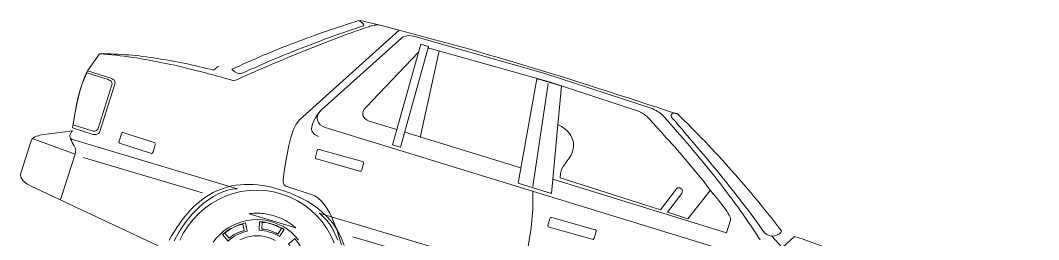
# Model space of a CAD drawing. Header units: centimetres. Extents: x -38353 to 28366, y -42745 to 17597.
# Drawn here: x -1119.4 to -685.7, y 116.6 to 210.1 of the extents above; entities that cross this region are included whole.
import ezdxf

# ---------------------------------------------------------------- set-up
doc = ezdxf.new("R2010")
doc.units = ezdxf.units.CM
doc.header["$LTSCALE"] = 500
doc.layers.add('0-1', color=250, linetype='Continuous', lineweight=9)
doc.layers.add('araba19_dwg-1', color=250, linetype='Continuous', lineweight=9)

# ---------------------------------------------------------------- blocks, each defined once
blk = doc.blocks.new('araba19_dwg-V232-C vaziyet')
at = {"layer": '0-1'}
for p, q in [((-929.41, 4847.24), (-920.92, 4803.6)), ((-977.89, 4844.82), (-973.12, 4807.31)), ((-986.14, 4757.91), (-920.72, 4761.31)), ((-1105.77, 4751.47), (-1052.8, 4754.16)), ((-1109.44, 4751.65), (-1128.47, 4751.83))]:
    blk.add_line(p, q, dxfattribs=at)
at = {"layer": '0-1', "flags": 128}
for points in [[(-822.08, 4814.46), (-822.45, 4814.74), (-822.82, 4814.96), (-824.44, 4816.21), (-826, 4817.39), (-827.62, 4818.64), (-829.23, 4819.82), (-830.85, 4821), (-832.53, 4822.18), (-834.2, 4823.31), (-835.81, 4824.49), (-837.49, 4825.67), (-839.16, 4826.79), (-840.9, 4827.91), (-842.57, 4829.03), (-844.3, 4830.15), (-846.03, 4831.27), (-847.77, 4832.38), (-849.5, 4833.5), (-851.23, 4834.56), (-852.96, 4835.68), (-854.75, 4836.73), (-856.48, 4837.79), (-858.28, 4838.91), (-860.07, 4839.96), (-861.86, 4841.02), (-863.65, 4842.07), (-865.43, 4843.07), (-867.28, 4844.12), (-869.07, 4845.17), (-870.92, 4846.23), (-872.71, 4847.22), (-874.56, 4848.27), (-876.41, 4849.33), (-878.26, 4850.32), (-878.93, 4850.65), (-879.61, 4850.97), (-880.28, 4851.18), (-880.89, 4851.4), (-881.55, 4851.54), (-882.28, 4851.69), (-883.01, 4851.77), (-883.73, 4851.86), (-932.27, 4850.76), (-989.76, 4847.2), (-990.6, 4847.1), (-991.43, 4846.94), (-992.2, 4846.72), (-992.85, 4846.45), (-993.49, 4846.06), (-994.07, 4845.67), (-994.53, 4845.17), (-994.87, 4844.68), (-1016.73, 4804.64), (-1017.32, 4803.17), (-1017.5, 4801.91), (-1017.32, 4800.71), (-1016.86, 4799.72), (-1016.1, 4798.91), (-1015.11, 4798.3), (-1014.02, 4797.99), (-1012.81, 4797.87), (-822.33, 4805.75)], [(-1013.95, 4845.93), (-1009.59, 4846.38), (-1005.22, 4846.77), (-1000.86, 4847.15), (-996.5, 4847.54), (-992.08, 4847.93), (-987.72, 4848.26), (-983.35, 4848.58), (-978.99, 4848.91), (-974.56, 4849.24), (-970.2, 4849.57), (-965.83, 4849.83), (-961.4, 4850.1), (-957.03, 4850.37), (-952.61, 4850.58), (-948.24, 4850.85), (-943.81, 4851.06), (-939.44, 4851.26), (-935.01, 4851.47), (-930.64, 4851.62), (-926.2, 4851.83), (-921.77, 4851.98), (-917.4, 4852.12), (-912.97, 4852.28), (-908.53, 4852.43), (-904.16, 4852.57), (-899.73, 4852.66), (-895.29, 4852.81), (-890.86, 4852.9), (-886.48, 4852.99), (-882.05, 4853.08), (-877.61, 4853.17), (-873.17, 4853.26)], [(-1064.38, 4807.43), (-1065.71, 4805.08), (-1067.26, 4804.95), (-1068.82, 4804.82), (-1070.31, 4804.63), (-1071.86, 4804.49), (-1073.41, 4804.3), (-1074.91, 4804.17), (-1076.46, 4803.98), (-1077.95, 4803.78), (-1079.5, 4803.53), (-1080.99, 4803.34), (-1082.53, 4803.09), (-1084.02, 4802.9), (-1085.57, 4802.64), (-1087.06, 4802.39), (-1088.55, 4802.08), (-1090.09, 4801.83), (-1091.58, 4801.52), (-1093.07, 4801.21), (-1094.61, 4800.9), (-1096.1, 4800.59), (-1097.58, 4800.27), (-1099.06, 4799.9), (-1100.55, 4799.53), (-1102.03, 4799.16), (-1103.51, 4798.74), (-1104.99, 4798.36), (-1106.47, 4797.93), (-1107.95, 4797.44), (-1109.43, 4797.01), (-1110.9, 4796.52), (-1112.38, 4796.03), (-1113.86, 4795.54), (-1112.2, 4795.98), (-1110.48, 4796.42), (-1108.76, 4796.87), (-1107.04, 4797.25), (-1105.32, 4797.63), (-1103.59, 4798.01), (-1101.81, 4798.4), (-1100.09, 4798.72), (-1098.31, 4799.1), (-1096.52, 4799.42), (-1094.73, 4799.69), (-1092.95, 4800.01), (-1091.1, 4800.28), (-1089.31, 4800.55), (-1087.47, 4800.81), (-1085.68, 4801.08), (-1083.83, 4801.29), (-1081.98, 4801.55), (-1080.19, 4801.76), (-1078.34, 4801.97), (-1076.49, 4802.11), (-1074.64, 4802.32), (-1072.79, 4802.47), (-1070.94, 4802.68), (-1069.08, 4802.83), (-1067.23, 4802.97), (-1065.32, 4803.12), (-1063.46, 4803.21), (-1061.61, 4803.36), (-1059.75, 4803.45), (-1057.9, 4803.59), (-1056.04, 4803.68), (-1054.67, 4805.01), (-1053.23, 4806.33), (-1051.85, 4807.6), (-1050.47, 4808.92), (-1049.03, 4810.25), (-1047.66, 4811.58), (-1046.22, 4812.85), (-1044.84, 4814.17), (-1043.4, 4815.5), (-1042.02, 4816.77), (-1040.59, 4818.09), (-1039.14, 4819.36), (-1037.77, 4820.69), (-1036.33, 4821.96), (-1034.89, 4823.22), (-1033.45, 4824.55), (-1032.01, 4825.82), (-1030.57, 4827.09), (-1029.07, 4828.36), (-1027.63, 4829.63), (-1026.19, 4830.9), (-1024.69, 4832.17), (-1023.19, 4833.44), (-1021.75, 4834.7), (-1020.25, 4835.92), (-1018.75, 4837.19), (-1017.25, 4838.46), (-1015.75, 4839.67), (-1014.24, 4840.88), (-1012.68, 4842.15), (-1011.18, 4843.37), (-1009.62, 4844.58), (-1009.16, 4844.96), (-1008.63, 4845.29), (-1008.17, 4845.67), (-1007.58, 4845.93), (-1007.06, 4846.26), (-1006.47, 4846.47), (-1005.88, 4846.68), (-1005.22, 4846.77), (-996.92, 4847.52), (-1024.24, 4797.33), (-1024.92, 4795.07), (-1025.21, 4792.3), (-1025.11, 4789.07), (-1024.82, 4785.48), (-1024.28, 4781.73), (-1023.63, 4777.98), (-1022.91, 4774.35), (-1022.21, 4770.9), (-1022.07, 4770.43), (-1021.87, 4770.02), (-1021.67, 4769.61), (-1021.42, 4769.32), (-1021.1, 4769.04), (-1020.73, 4768.82), (-1020.31, 4768.71), (-1019.83, 4768.68), (-1008.92, 4769.01), (-1007.18, 4768.92), (-1005.48, 4768.46), (-1003.76, 4767.7), (-1002.09, 4766.7), (-1000.35, 4765.46), (-998.73, 4764.04), (-997.09, 4762.43), (-995.51, 4760.71), (-993.92, 4758.86), (-992.45, 4756.95), (-990.98, 4754.98), (-989.63, 4753.07)], [(-982.83, 4845.13), (-982.55, 4844.42), (-981.9, 4844.51), (-981.18, 4844.61), (-929.32, 4848.02), (-889.23, 4848.9), (-888.63, 4848.87), (-888.02, 4848.78), (-887.48, 4848.68), (-886.87, 4848.59), (-886.33, 4848.44), (-885.78, 4848.22), (-885.23, 4848.01), (-884.67, 4847.74), (-883.14, 4846.97), (-881.66, 4846.14), (-880.12, 4845.37), (-878.64, 4844.54), (-877.1, 4843.71), (-875.63, 4842.94), (-874.15, 4842.11), (-872.61, 4841.29), (-871.13, 4840.46), (-869.65, 4839.69), (-868.23, 4838.85), (-866.75, 4838.02), (-865.28, 4837.19), (-863.86, 4836.36), (-862.37, 4835.47), (-860.95, 4834.64), (-859.53, 4833.81), (-858.11, 4832.91), (-856.69, 4832.08), (-855.27, 4831.19), (-853.85, 4830.35), (-852.43, 4829.46), (-851.07, 4828.57), (-849.7, 4827.67), (-848.28, 4826.78), (-847.29, 4826.11)], [(-985.95, 4841.38), (-999.2, 4811.95), (-999.68, 4810.85), (-999.82, 4809.82), (-999.71, 4808.93), (-999.31, 4808.11), (-998.68, 4807.48), (-997.88, 4807.03), (-996.97, 4806.78), (-995.95, 4806.71), (-983.67, 4807.23), (-983.65, 4806.87)], [(-808.76, 4820.73), (-812.13, 4814.57)], [(-817.97, 4817.59), (-812.18, 4814.51), (-812.66, 4813.16), (-812.78, 4811.96), (-812.6, 4810.71), (-812.12, 4809.35), (-811.5, 4807.7), (-810.74, 4805.64), (-809.84, 4803.1), (-808.97, 4799.9), (-808.18, 4795.86), (-807.47, 4791.03), (-806.89, 4785.12), (-806.55, 4778.05), (-806.52, 4769.72), (-806.78, 4759.98), (-807.5, 4748.67), (-808.63, 4735.78)], [(-928.4, 4809.42), (-980.2, 4807.33), (-980.15, 4806.25)], [(-1017.1, 4803.55), (-1017.63, 4802.02), (-1018.03, 4800.38), (-1018.36, 4798.63), (-1018.35, 4796.95), (-1018.09, 4795.46), (-1017.32, 4794.3), (-1016.08, 4793.51), (-1014.21, 4793.3)], [(-920.29, 4801.71), (-917.79, 4794.45), (-915.87, 4786.8), (-914.41, 4778.83), (-913.3, 4770.66), (-912.55, 4762.3), (-912.02, 4753.74), (-911.73, 4745.11), (-911.56, 4736.48)], [(-1113.86, 4795.54), (-1116.33, 4786.97), (-1105.85, 4787.28), (-1105.3, 4787.25), (-1104.76, 4787.16), (-1104.33, 4787), (-1104.02, 4786.77), (-1103.77, 4786.42), (-1103.51, 4786.07), (-1103.42, 4785.54), (-1103.34, 4785), (-1102.72, 4764.27), (-1102.75, 4763.79), (-1102.91, 4763.36), (-1103.14, 4763.05), (-1103.43, 4762.8), (-1103.78, 4762.54), (-1104.13, 4762.41), (-1104.54, 4762.27), (-1104.96, 4762.19), (-1114.19, 4761.93), (-1114.82, 4765.14), (-1115.4, 4768.47), (-1115.85, 4771.81), (-1116.25, 4775.09), (-1116.52, 4778.26), (-1116.61, 4781.37), (-1116.56, 4784.26), (-1116.33, 4786.97)], [(-991.73, 4754.41), (-992.49, 4755.21), (-993.19, 4756.02), (-993.94, 4756.7), (-994.57, 4757.39), (-995.26, 4758.02), (-995.89, 4758.59), (-996.57, 4759.1), (-997.2, 4759.61), (-997.88, 4760.06), (-998.56, 4760.51), (-999.24, 4760.89), (-999.92, 4761.28), (-1000.65, 4761.61), (-1001.39, 4761.93), (-1002.18, 4762.25), (-1003.04, 4762.57), (-785.45, 4773.29)], [(-988.37, 4753.13), (-990.72, 4755.96), (-993.36, 4758.41), (-996.16, 4760.5), (-999.24, 4762.27), (-1002.49, 4763.74), (-1005.97, 4764.89), (-1009.6, 4765.68), (-1013.35, 4766.22), (-1017.32, 4766.52), (-1021.34, 4766.51), (-1023.56, 4766.4), (-1025.77, 4766.24), (-1027.86, 4765.96), (-1029.82, 4765.62), (-1031.78, 4765.17), (-1033.68, 4764.72), (-1035.45, 4764.16), (-1037.16, 4763.48), (-1038.81, 4762.8), (-1040.39, 4762), (-1041.91, 4761.15), (-1043.37, 4760.24), (-1044.7, 4759.22), (-1046.03, 4758.14), (-1047.3, 4757.06), (-1048.5, 4755.86), (-1049.58, 4754.55), (-1050.66, 4753.24), (-1051.67, 4751.87), (-1052.62, 4750.38), (-1053.51, 4748.84), (-1054.33, 4747.3), (-1055.09, 4745.65), (-1055.8, 4743.93), (-1056.49, 4742.16), (-1057.13, 4740.39), (-1057.64, 4738.51), (-1058.15, 4736.56), (-1058.65, 4734.56), (-1059.03, 4732.5), (-1059.42, 4730.44)], [(-1055.11, 4731.97), (-1054.67, 4735.47), (-1053.87, 4738.93), (-1052.77, 4742.22), (-1051.36, 4745.41), (-1049.64, 4748.37), (-1047.67, 4751.16), (-1045.46, 4753.79), (-1043.05, 4756.18), (-1040.33, 4758.29), (-1037.48, 4760.16), (-1034.38, 4761.75), (-1031.2, 4763.04), (-1027.82, 4764.04), (-1024.32, 4764.69), (-1020.67, 4764.98), (-1017.01, 4764.91), (-1013.51, 4764.48), (-1010.05, 4763.68), (-1006.76, 4762.58), (-1003.57, 4761.17), (-1000.61, 4759.45), (-997.81, 4757.48), (-995.19, 4755.27), (-992.79, 4752.86)], [(-1063.02, 4726.67), (-1122.58, 4732.61), (-1123.6, 4732.74), (-1124.57, 4732.94), (-1125.61, 4733.25), (-1126.52, 4733.62), (-1127.33, 4734.13), (-1127.96, 4734.76), (-1128.41, 4735.46), (-1128.57, 4736.35), (-1129, 4750.37), (-1128.97, 4751.09), (-1128.76, 4751.7), (-1128.43, 4752.32), (-1127.98, 4752.88), (-1127.46, 4753.38), (-1126.88, 4753.83), (-1126.3, 4754.28), (-1125.67, 4754.73), (-1113.83, 4760.69), (-1114.1, 4760.13), (-1114.19, 4759.53), (-1114.28, 4758.92), (-1114.2, 4758.39), (-1113.99, 4757.86), (-1113.61, 4757.46), (-1113.18, 4757.24), (-1112.52, 4757.15), (-1039.31, 4760.8), (-1041.19, 4759.92), (-1043.06, 4758.82), (-1044.74, 4757.48), (-1046.34, 4755.96), (-1047.88, 4754.27), (-1049.24, 4752.46), (-1050.59, 4750.54), (-1051.75, 4748.51), (-1052.85, 4746.35), (-1053.82, 4744.15), (-1054.68, 4741.95), (-1055.47, 4739.69), (-1056.09, 4737.44), (-1056.64, 4735.19), (-1057.02, 4733.02), (-1057.34, 4730.9)], [(-1113.42, 4757.22), (-1112.85, 4756.59), (-1112.23, 4756.02), (-1111.6, 4755.45), (-1110.91, 4754.89), (-1110.34, 4754.25), (-1109.83, 4753.56), (-1109.55, 4752.73), (-1109.38, 4751.72), (-1108.78, 4731.35)], [(-1041.43, 4735.91), (-1040.76, 4738.05), (-1039.83, 4740.01), (-1038.78, 4741.92), (-1037.49, 4743.72), (-1036.06, 4745.35), (-1034.51, 4746.86), (-1032.84, 4748.2), (-1030.97, 4749.43), (-1029.04, 4750.42), (-1026.98, 4751.24), (-1024.85, 4751.88), (-1022.65, 4752.28), (-1020.32, 4752.45), (-1018.04, 4752.38), (-1015.8, 4752.13), (-1013.62, 4751.63), (-1011.49, 4750.95), (-1009.52, 4750.03), (-1007.61, 4748.98)], [(-1031.04, 4740.67), (-1029.95, 4741.68), (-1028.73, 4742.64), (-1027.45, 4743.48), (-1026.11, 4744.14), (-1024.63, 4744.75), (-1023.15, 4745.18), (-1021.61, 4745.43), (-1019.99, 4745.57), (-1018.37, 4745.53), (-1016.8, 4745.36)]]:
    blk.add_lwpolyline(points, dxfattribs=at)
for points in [[(-814.77, 4821.1), (-814.86, 4820.38), (-815.24, 4819.58), (-815.99, 4818.83), (-816.86, 4818.19), (-817.91, 4817.66), (-819.1, 4817.42), (-820.24, 4817.49), (-821.34, 4817.91), (-822.96, 4819.04), (-824.57, 4820.16), (-826.18, 4821.28), (-827.79, 4822.35), (-829.41, 4823.47), (-831.02, 4824.54), (-832.63, 4825.6), (-834.3, 4826.66), (-835.91, 4827.72), (-837.58, 4828.78), (-839.19, 4829.85), (-840.86, 4830.91), (-842.53, 4831.91), (-844.2, 4832.97), (-845.86, 4833.97), (-847.47, 4835.04), (-849.2, 4836.03), (-850.87, 4837.04), (-852.53, 4838.04), (-854.2, 4839.04), (-855.87, 4840.04), (-857.54, 4841.04), (-859.26, 4842.04), (-860.93, 4842.98), (-862.66, 4843.98), (-864.32, 4844.98), (-865.99, 4845.92), (-867.72, 4846.92), (-869.38, 4847.92), (-871.11, 4848.86), (-872.78, 4849.86), (-874.5, 4850.8), (-875.19, 4851.37), (-875.57, 4851.89), (-875.59, 4852.3), (-875.43, 4852.67), (-875.08, 4852.93), (-874.55, 4853.19), (-874.02, 4853.34), (-873.42, 4853.43), (-871.46, 4852.56), (-869.56, 4851.63), (-867.66, 4850.76), (-865.75, 4849.83), (-863.85, 4848.9), (-861.94, 4847.97), (-860.1, 4847.04), (-858.2, 4846.11), (-856.35, 4845.18), (-854.51, 4844.18), (-852.6, 4843.25), (-850.76, 4842.26), (-848.91, 4841.27), (-847.12, 4840.27), (-845.27, 4839.28), (-843.43, 4838.29), (-841.64, 4837.29), (-839.79, 4836.24), (-838, 4835.24), (-836.21, 4834.19), (-834.42, 4833.13), (-832.63, 4832.08), (-830.78, 4831.03), (-828.99, 4829.97), (-827.26, 4828.85), (-825.47, 4827.8), (-823.68, 4826.68), (-821.89, 4825.57), (-820.09, 4824.45), (-818.3, 4823.34), (-816.57, 4822.22)], [(-1058.53, 4808.06), (-1058.04, 4807.79), (-1057.49, 4807.57), (-1056.94, 4807.42), (-1056.34, 4807.33), (-1055.74, 4807.3), (-1055.14, 4807.38), (-1054.49, 4807.6), (-1053.79, 4807.99), (-1052.52, 4809.19), (-1051.26, 4810.45), (-1049.94, 4811.65), (-1048.68, 4812.85), (-1047.42, 4814.05), (-1046.15, 4815.19), (-1044.89, 4816.39), (-1043.62, 4817.53), (-1042.35, 4818.67), (-1041.09, 4819.87), (-1039.76, 4821.01), (-1038.5, 4822.15), (-1037.23, 4823.23), (-1035.96, 4824.37), (-1034.64, 4825.52), (-1033.37, 4826.6), (-1032.04, 4827.74), (-1030.77, 4828.82), (-1029.45, 4829.96), (-1028.18, 4831.04), (-1026.85, 4832.12), (-1025.52, 4833.27), (-1024.19, 4834.35), (-1022.87, 4835.43), (-1021.54, 4836.51), (-1020.15, 4837.6), (-1018.82, 4838.68), (-1017.49, 4839.77), (-1016.11, 4840.91), (-1014.72, 4842), (-1013.33, 4843.08), (-1011.94, 4844.17), (-1011.72, 4844.48), (-1011.79, 4844.72), (-1012.04, 4844.94), (-1012.4, 4845.11), (-1012.89, 4845.26), (-1013.44, 4845.42), (-1013.98, 4845.51), (-1014.47, 4845.61), (-1015.92, 4844.52), (-1017.37, 4843.43), (-1018.81, 4842.34), (-1020.2, 4841.26), (-1021.65, 4840.17), (-1023.1, 4839.08), (-1024.48, 4837.94), (-1025.94, 4836.85), (-1027.32, 4835.7), (-1028.7, 4834.55), (-1030.09, 4833.41), (-1031.48, 4832.32), (-1032.93, 4831.18), (-1034.25, 4829.97), (-1035.63, 4828.83), (-1037.02, 4827.68), (-1038.4, 4826.48), (-1039.79, 4825.33), (-1041.11, 4824.13), (-1042.49, 4822.92), (-1043.88, 4821.72), (-1045.2, 4820.52), (-1046.52, 4819.31), (-1047.91, 4818.11), (-1049.23, 4816.84), (-1050.55, 4815.64), (-1051.93, 4814.38), (-1053.25, 4813.11), (-1054.57, 4811.85), (-1055.89, 4810.59), (-1057.21, 4809.33)], [(-986.18, 4844.97), (-983.24, 4800.53), (-979.76, 4800.69), (-982.83, 4845.13)], [(-919.69, 4832.04), (-923.75, 4848.05), (-924.47, 4848.01), (-925.18, 4848.04), (-925.84, 4848.01), (-926.56, 4847.97), (-927.28, 4847.94), (-927.94, 4847.91), (-928.6, 4847.88), (-929.32, 4847.9), (-929.97, 4847.81), (-930.63, 4847.78), (-931.29, 4847.75), (-932.01, 4847.71), (-932.67, 4847.68), (-933.33, 4847.65), (-934.04, 4847.56), (-934.7, 4847.53), (-927.31, 4802.88), (-912.46, 4803.46), (-913.93, 4809.27), (-913.94, 4809.39)], [(-919.75, 4832.15), (-918, 4831.88), (-916.3, 4831.42), (-914.7, 4830.71), (-913.22, 4829.76), (-911.96, 4828.56), (-910.93, 4827.05), (-910.25, 4825.22), (-909.97, 4823.14), (-910.08, 4821.63), (-910.43, 4820.18), (-910.84, 4818.78), (-911.31, 4817.37), (-911.67, 4815.98), (-911.9, 4814.47), (-911.76, 4812.79), (-911.31, 4811.02), (-866.38, 4812.36), (-862.93, 4823.08), (-862.65, 4823.58), (-862.24, 4823.84), (-861.71, 4823.98), (-861.22, 4823.88), (-860.73, 4823.67), (-860.35, 4823.27), (-860.21, 4822.73), (-860.24, 4822.01), (-863.26, 4812.45), (-854.1, 4812.7), (-849.14, 4827.22), (-848.28, 4826.72), (-847.35, 4826.16), (-846.37, 4825.61), (-845.32, 4825), (-844.33, 4824.38), (-843.28, 4823.78), (-842.29, 4823.1), (-841.3, 4822.43), (-840.43, 4821.81), (-839.56, 4821.19), (-838.81, 4820.57), (-838.12, 4820), (-837.56, 4819.49), (-837.17, 4819.02), (-836.91, 4818.56), (-836.78, 4818.2), (-836.62, 4812.45), (-914.06, 4809.38)], [(-909, 4793.84), (-889.86, 4795.11), (-889.62, 4795.06), (-889.37, 4794.95), (-889.24, 4794.72), (-889.17, 4794.48), (-888.98, 4791.61), (-889.03, 4791.37), (-889.13, 4791.12), (-889.31, 4790.94), (-889.6, 4790.86), (-908.68, 4789.66), (-908.98, 4789.7), (-909.23, 4789.81), (-909.36, 4789.99), (-909.43, 4790.28), (-909.62, 4793.1), (-909.58, 4793.4), (-909.47, 4793.64), (-909.3, 4793.77)], [(-1012.05, 4788.25), (-992.97, 4789.45), (-992.67, 4789.4), (-992.42, 4789.29), (-992.29, 4789.12), (-992.22, 4788.82), (-992.03, 4786.01), (-992.07, 4785.71), (-992.18, 4785.47), (-992.36, 4785.34), (-992.65, 4785.26), (-1011.79, 4784), (-1012.04, 4784.05), (-1012.28, 4784.15), (-1012.41, 4784.39), (-1012.48, 4784.62), (-1012.68, 4787.5), (-1012.63, 4787.74), (-1012.52, 4787.98), (-1012.35, 4788.17)], [(-1116.29, 4786.07), (-1106.76, 4786.34), (-1106.22, 4786.31), (-1105.8, 4786.27), (-1105.37, 4786.11), (-1105.06, 4785.88), (-1104.81, 4785.59), (-1104.61, 4785.24), (-1104.53, 4784.83), (-1104.44, 4784.29), (-1103.85, 4765.3), (-1103.89, 4764.88), (-1104.05, 4764.51), (-1104.21, 4764.2), (-1104.5, 4763.95), (-1104.79, 4763.75), (-1105.15, 4763.62), (-1105.5, 4763.48), (-1105.92, 4763.4), (-1114.37, 4763.18), (-1114.93, 4766.15), (-1115.43, 4769.13), (-1115.87, 4772.17), (-1116.19, 4775.21), (-1116.45, 4778.14), (-1116.53, 4780.96), (-1116.47, 4783.6)], [(-1092.9, 4767.2), (-1079.35, 4767.6), (-1079.05, 4767.55), (-1078.8, 4767.39), (-1078.61, 4767.15), (-1078.54, 4766.8), (-1078.45, 4763.62), (-1078.49, 4763.26), (-1078.66, 4763.01), (-1078.89, 4762.82), (-1079.25, 4762.74), (-1092.73, 4762.35), (-1093.09, 4762.39), (-1093.34, 4762.56), (-1093.53, 4762.79), (-1093.6, 4763.14), (-1093.7, 4766.38), (-1093.65, 4766.68), (-1093.49, 4766.99), (-1093.25, 4767.12)], [(-1010.28, 4753.35), (-1010.89, 4753.56), (-1011.44, 4753.77), (-1012.05, 4753.98), (-1012.66, 4754.2), (-1013.27, 4754.35), (-1013.93, 4754.5), (-1014.54, 4754.65), (-1015.21, 4754.8), (-1015.81, 4754.89), (-1016.48, 4754.98), (-1017.14, 4755.06), (-1017.8, 4755.09), (-1018.46, 4755.12), (-1019.12, 4755.15), (-1019.79, 4755.18), (-1020.44, 4755.15), (-1021.16, 4755.11), (-1021.88, 4755.08), (-1022.6, 4754.99), (-1023.25, 4754.89), (-1023.97, 4754.8), (-1024.68, 4754.65), (-1025.33, 4754.5), (-1025.99, 4754.34), (-1026.7, 4754.19), (-1027.35, 4753.98), (-1028, 4753.77), (-1028.65, 4753.5), (-1029.24, 4753.29), (-1029.89, 4753.02), (-1030.53, 4752.75), (-1031.12, 4752.42)], [(-1025.82, 4750.69), (-1025.11, 4750.91), (-1024.45, 4751.06), (-1023.74, 4751.21), (-1023.08, 4751.3), (-1022.43, 4751.39), (-1021.71, 4751.49), (-1021.05, 4751.52), (-1020.39, 4751.55), (-1019.68, 4751.58), (-1019.02, 4751.56), (-1018.35, 4751.53), (-1017.63, 4751.44), (-1016.91, 4751.41), (-1016.24, 4751.27), (-1015.52, 4751.18), (-1014.79, 4751.04), (-1015.64, 4747.51), (-1016.8, 4747.76), (-1018, 4747.88), (-1019.15, 4747.95), (-1020.29, 4747.96), (-1021.48, 4747.9), (-1022.55, 4747.73), (-1023.68, 4747.5), (-1024.75, 4747.2)], [(-1024.62, 4750.81), (-1023.55, 4751.1), (-1022.48, 4751.27), (-1021.47, 4751.44), (-1020.39, 4751.49), (-1019.31, 4751.48), (-1018.23, 4751.41), (-1017.14, 4751.22), (-1015.99, 4751.04), (-1016.64, 4748.31), (-1017.55, 4748.51), (-1018.51, 4748.58), (-1019.42, 4748.66), (-1020.32, 4748.67), (-1021.22, 4748.63), (-1022.11, 4748.47), (-1022.94, 4748.31), (-1023.77, 4748.09)], [(-1038.76, 4740.24), (-1038.04, 4741.47), (-1037.31, 4742.59), (-1036.46, 4743.65), (-1035.55, 4744.65), (-1034.63, 4745.6), (-1033.6, 4746.49), (-1032.44, 4747.38), (-1031.28, 4748.21), (-1029.39, 4745.12), (-1030.38, 4744.42), (-1031.3, 4743.71), (-1032.23, 4742.95), (-1033.03, 4742.13), (-1033.77, 4741.26), (-1034.45, 4740.39), (-1035.06, 4739.46), (-1035.62, 4738.47)], [(-1038.02, 4741.12), (-1037.47, 4742.1), (-1036.91, 4742.97), (-1036.23, 4743.84), (-1035.55, 4744.59), (-1034.74, 4745.35), (-1033.94, 4746.05), (-1033.07, 4746.75), (-1032.14, 4747.39), (-1030.64, 4745), (-1031.4, 4744.49), (-1032.15, 4743.91), (-1032.84, 4743.28), (-1033.48, 4742.65), (-1034.1, 4742.02), (-1034.61, 4741.28), (-1035.11, 4740.53), (-1035.56, 4739.79)], [(-1009.23, 4748.9), (-1008, 4748.18), (-1006.88, 4747.39), (-1005.82, 4746.6), (-1004.82, 4745.69), (-1003.81, 4744.71), (-1002.92, 4743.68), (-1002.09, 4742.58), (-1001.25, 4741.36), (-1004.35, 4739.47), (-1005.05, 4740.46), (-1005.76, 4741.38), (-1006.52, 4742.31), (-1007.34, 4743.11), (-1008.15, 4743.85), (-1009.08, 4744.53), (-1010.01, 4745.14), (-1010.94, 4745.7)]]:
    blk.add_lwpolyline(points, close=True, dxfattribs=at)
at = {"layer": '0-1'}
blk.add_arc((-802.91, 4507.84), 312.95, 69.0988, 91.0703, dxfattribs=at)

msp = doc.modelspace()

# ---------------------------------------------------------------- block references
at = {"layer": 'araba19_dwg-1', "rotation": 340.5377947380724}
msp.add_blockref('araba19_dwg-V232-C vaziyet', (-1633.26, -4696.79), dxfattribs=at)

doc.saveas('drawing.dxf')
